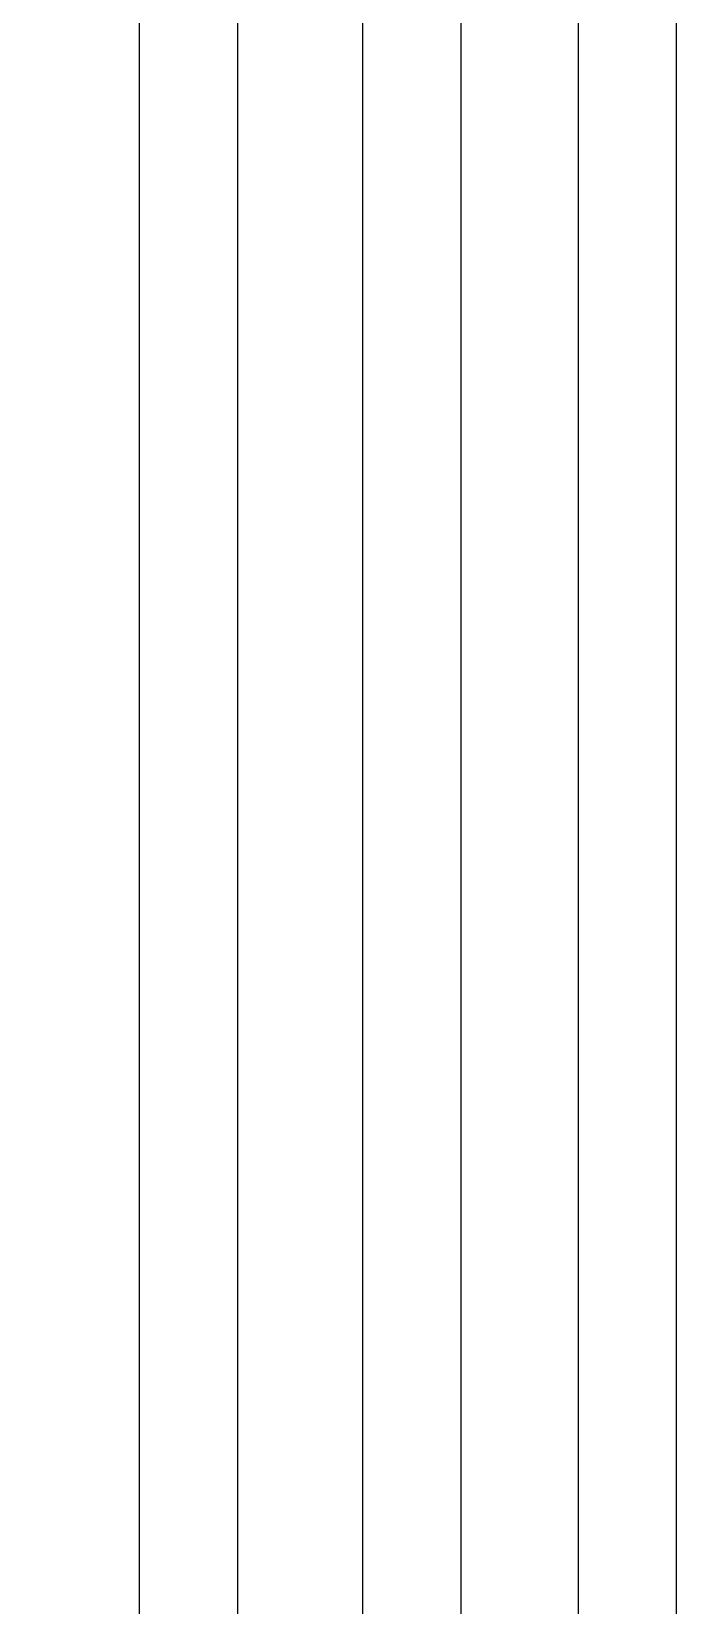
# Model space of a CAD drawing. Extents: x 3811 to 4077, y -444 to -307.
# Drawn here: x 4002.356 to 4003.361, y -393.017 to -390.566 of the extents above; entities that cross this region are included whole.
import ezdxf

# ---------------------------------------------------------------- set-up
doc = ezdxf.new("R2010")
doc.units = 0
doc.layers.add('gbr-dxf', color=7, linetype='Continuous')

msp = doc.modelspace()

# ---------------------------------------------------------------- linework, layer by layer
at = {"layer": 'gbr-dxf', "linetype": 'Continuous'}
for points in [[(4001.3441, -384.4987, -0.121858), (4003.1364, -387.4723, -0.022069), (4003.1384, -387.4786, -0.065749), (4003.3594, -389.1469, -0.007767), (4003.3594, -389.1489), (4003.3594, -394.2102, -0.007602)], [(4003.207, -394.2082), (4003.207, -389.1469, -0.007567), (4003.207, -389.145, 0.065523), (4002.9922, -387.5219), (4002.9919, -387.521, 0.122078), (4001.2346, -384.6047, -0.008495)], [(4001.1066, -384.7361, -0.121762), (4002.815, -387.5692, -0.017203), (4002.8163, -387.5741, -0.065092), (4003.0236, -389.1395, -0.030142), (4003.0239, -389.1486), (4003.0239, -394.7964, -0.009892)], [(4002.8715, -394.7937), (4002.8715, -389.1535, -0.02253), (4002.8712, -389.1468, 0.065449), (4002.6687, -387.6121, 0.121763), (4000.9971, -384.8422, -0.008691)], [(4000.8607, -384.9817, -0.121503), (4002.4807, -387.6656, -0.017805), (4002.4821, -387.6707, -0.064579), (4002.6756, -389.1353, -0.044012), (4002.6764, -389.1486), (4002.6764, -394.8099, -0.007811)], [(4002.524, -394.8079), (4002.524, -389.1578, -0.03661), (4002.5232, -389.1468, 0.065137), (4002.3345, -387.7087, 0.121503), (4000.7513, -385.0878, -0.008636)]]:
    msp.add_lwpolyline(points, format="xyb", dxfattribs=at)

doc.saveas('drawing.dxf')
